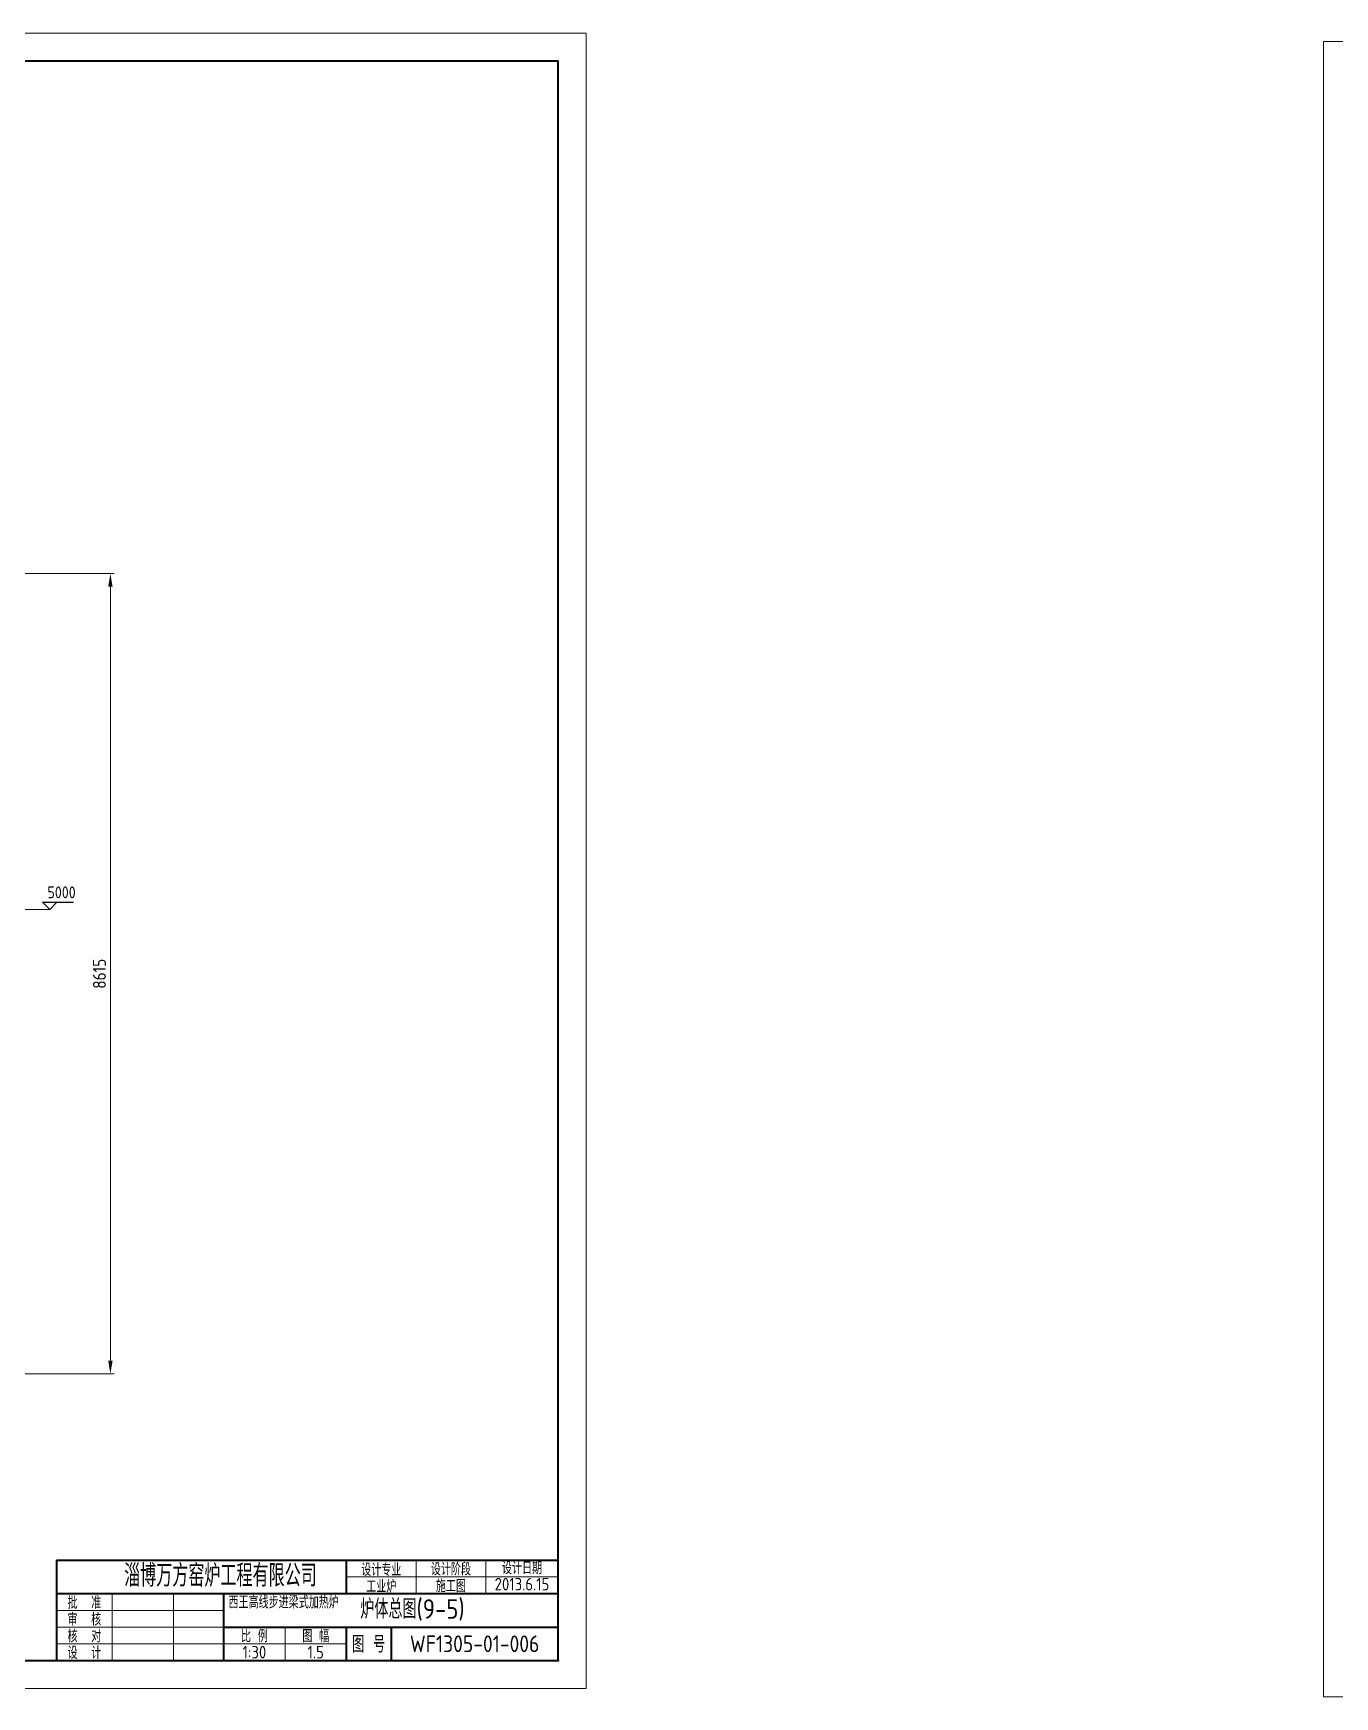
# Model space of a CAD drawing. Header units: millimetres. Extents: x 52110 to 400893, y -153728 to 31997.
# Drawn here: x 229205 to 243213, y -27172 to -9262 of the extents above; entities that cross this region are included whole.
import ezdxf
from ezdxf.enums import TextEntityAlignment as Align

# ---------------------------------------------------------------- set-up
doc = ezdxf.new("R2010")
doc.units = ezdxf.units.MM
doc.header["$LTSCALE"] = 500
for name, color, linetype, lineweight in [('BIAOZHU', 3, 'Continuous', 25), ('SHI', 7, 'Continuous', 40), ('WEN', 3, 'Continuous', 20), ('XI', 2, 'Continuous', 20)]:
    doc.layers.add(name, color=color, linetype=linetype, lineweight=lineweight)
doc.styles.add('GB', font='gbenor.shx', dxfattribs={"bigfont": 'gbcbig.shx'})
doc.dimstyles.new('ISO-25$0', dxfattribs={"dimscale": 40, "dimtxt": 3.5, "dimasz": 3.5, "dimexe": 1, "dimexo": 0.2, "dimgap": 1.2, "dimtad": 1, "dimtoh": 1, "dimdec": 1, "dimzin": 9, "dimdsep": 46, "dimtxsty": 'GB', "dimcen": 0, "dimclrd": 3, "dimclre": 3, "dimclrt": 256, "dimadec": 0, "dimazin": 2, "dimtfac": 1, "dimtdec": 1, "dimtix": 1, "dimtmove": 0, "dimatfit": 3, "dimldrblk": 'DOTSMALL', "dimfxl": 0, "dimlwd": -1, "dimlwe": 20, "dimarcsym": 0})

# ---------------------------------------------------------------- blocks, each defined once
blk = doc.blocks.new('*D1073')
at = {"layer": 'Defpoints', "color": 0}
for p in [(225383, -15080), (225383, -23695), (230035, -23695)]:
    blk.add_point(p, dxfattribs=at)
at = {"layer": 'WEN', "color": 3, "linetype": 'ByBlock', "lineweight": 20}
for p, q in [((225391, -15080), (230075, -15080)), ((225391, -23695), (230075, -23695))]:
    blk.add_line(p, q, dxfattribs=at)
at = {"layer": 'WEN', "color": 3, "linetype": 'ByBlock'}
blk.add_line((230035, -15220), (230035, -23555), dxfattribs=at)
at = {"layer": 'WEN', "color": 3}
for points in [[(230012, -15220), (230059, -15220), (230035, -15080)], [(230012, -23555), (230059, -23555), (230035, -23695)]]:
    blk.add_solid(points, dxfattribs=at)
at = {"layer": 'WEN', "insert": (229917, -19388), "char_height": 140, "attachment_point": 5, "rotation": 90, "style": 'GB'}
blk.add_mtext('8615', dxfattribs=at)
blk = doc.blocks.new('_DotSmall')
at = {"color": 0, "linetype": 'ByBlock', "const_width": 0.5}
blk.add_lwpolyline([(-0.0625, 0, 1), (0.0625, 0, 1)], format="xyb", close=True, dxfattribs=at)
blk = doc.blocks.new('正标高')
at = {"layer": 'BIAOZHU'}
for p, q in [((-2.4, 2.4), (8, 2.4)), ((-2.4, 2.4), (0, 0)), ((2.4, 2.4), (0, 0))]:
    blk.add_line(p, q, dxfattribs=at)
at = {"layer": 'BIAOZHU', "style": 'GB', "flags": 10}
blk.add_attdef('+', (-3.12, 3.76), '', height=4, dxfattribs=at)
at = {"layer": 'BIAOZHU', "style": 'GB'}
blk.add_attdef('1000', (-0.7624, 3.76), '', height=4, dxfattribs=at)

msp = doc.modelspace()

# ---------------------------------------------------------------- linework, layer by layer
at = {"layer": 'SHI'}
for p, q in [((229455.60813, -25701.84052), (229455.60813, -26781.84052)), ((229455.60813, -25701.84052), (234855.60813, -25701.84052)), ((232575.60813, -26061.84052), (232575.60813, -25701.84052)), ((229455.60813, -26061.84052), (234855.60813, -26061.84052)), ((231255.60813, -26781.84052), (231255.60813, -26061.84052)), ((231255.60813, -26421.84052), (234855.60813, -26421.84052)), ((232575.60813, -26781.84052), (232575.60813, -26421.84052)), ((233055.60813, -26421.84052), (233055.60813, -26781.84052))]:
    msp.add_line(p, q, dxfattribs=at)
msp.add_lwpolyline([(206235.60813, -26781.84052), (234855.60813, -26781.84052), (234855.60813, -9561.84052), (206235.60813, -9561.84052)], close=True, dxfattribs=at)
msp.add_point((234855.60813, -26781.84052), dxfattribs=at)
at = {"layer": 'WEN'}
msp.add_line((228903.63728, -18695.43801), (229382.53712, -18695.43801), dxfattribs=at)
at = {"layer": 'XI'}
for p, q in [((233325.60813, -26061.84052), (233325.60813, -25701.84052)), ((234075.60813, -26061.84052), (234075.60813, -25701.84052)), ((232575.60813, -25881.84052), (234855.60813, -25881.84052)), ((230055.60813, -26781.84052), (230055.60813, -26061.84052)), ((230715.60813, -26781.84052), (230715.60813, -26061.84052)), ((229455.60813, -26241.84052), (231255.60813, -26241.84052)), ((229455.60813, -26421.84052), (231255.60813, -26421.84052)), ((231915.60813, -26781.84052), (231915.60813, -26421.84052)), ((229455.60813, -26601.84052), (232575.60813, -26601.84052))]:
    msp.add_line(p, q, dxfattribs=at)
for points in [[(205485.60813, -27081.84052), (235155.60813, -27081.84052), (235155.60813, -9261.84052), (205485.60813, -9261.84052)], [(243092.52783, -27172.01442), (272762.52783, -27172.01442), (272762.52783, -9352.01442), (243092.52783, -9352.01442)]]:
    msp.add_lwpolyline(points, close=True, dxfattribs=at)

# ---------------------------------------------------------------- block references
at = {"layer": 'WEN'}
ref = msp.add_blockref('正标高', (229382.53712, -18695.43801), dxfattribs=dict(at, xscale=32, yscale=32, zscale=32))
ref.add_attrib('1000', '5000', (229358.14032, -18575.11801), dxfattribs={"layer": 'BIAOZHU', "height": 128, "style": 'GB'})

# ---------------------------------------------------------------- texts
at = {"layer": 'SHI', "style": 'GB'}
for s, height, p in [('淄博万方窑炉工程有限公司', 240, (230183.10813, -25986.84052)), ('炉体总图(9-5)', 210, (232725.60813, -26331.84052))]:
    msp.add_text(s, height=height, dxfattribs=at).set_placement(p)
at = {"layer": 'WEN', "style": 'GB'}
for s, height, p in [('设计专业', 135, (232950.60813, -25797.73603)), ('设计阶段', 135, (233700.60813, -25791.84052)), ('设计日期', 135, (234465.60813, -25779.64401)), ('工业炉', 135, (232950.60813, -25977.73603)), ('施工图', 135, (233700.60813, -25971.84052)), ('2013.6.15', 135, (234465.60813, -25959.64401)), ('批  准', 135, (229755.60813, -26151.84052)), ('审  核', 135, (229755.60813, -26331.84052)), ('核  对', 135, (229755.60813, -26511.84052)), ('比 例', 135, (231585.60812, -26511.84052)), ('图 幅', 135, (232245.60813, -26511.84052)), ('图 号', 180, (232815.60826, -26601.84052)), ('设  计', 135, (229755.60813, -26691.84052)), ('1:30', 135, (231585.60812, -26691.84052)), ('1.5', 135, (232245.60813, -26691.84052)), ('WF1305-01-006', 180, (233955.60813, -26601.84052))]:
    msp.add_text(s, height=height, dxfattribs=at).set_placement(p, align=Align.MIDDLE)
msp.add_text('西王高线步进梁式加热炉', height=135, dxfattribs=at).set_placement((231306.30355, -26222.57185))

# ---------------------------------------------------------------- dimensions: what is measured, and where the dimension line sits
at = {"layer": 'WEN'}
dim = msp.add_linear_dim(base=(230035.49879, -23695.44466), p1=(225383.2176, -15080.44466), p2=(225383.2176, -23695.44466), angle=90, dimstyle='ISO-25$0', override={"dimatfit": 0, "dimfxl": 1.25}, dxfattribs=at)
dim.commit()
dim.dimension.update_dxf_attribs({"geometry": '*D1073', "text_midpoint": (229917.49879, -19387.94466)})

doc.saveas('drawing.dxf')
